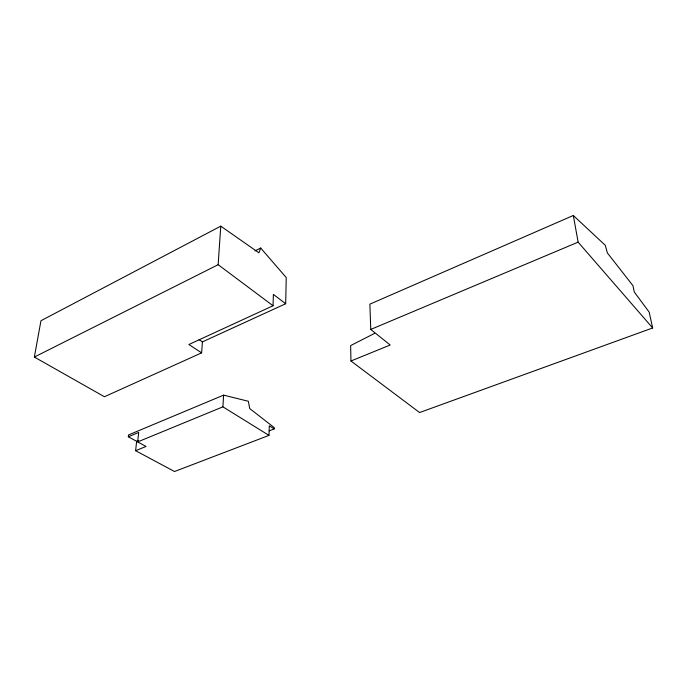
<?xml version="1.0" encoding="UTF-8"?>
<svg xmlns="http://www.w3.org/2000/svg" width="687" height="687" viewBox="0 0 687 687"><rect width="100%" height="100%" fill="white"/><g stroke="black" fill="none" stroke-linecap="round" stroke-linejoin="round"><path stroke-width="1.03" d="M199.067 339.644L202.433 341.886L285.68 303.74L286.239 277.565L260.691 248.033L254.946 250.901M269.201 430.843L274.19 428.92L274.225 427.606L249.716 408.567L248.342 401.26L223.593 395.137L128.538 434.931L128.323 436.769L136.644 441.294L138.534 440.513M202.433 341.886L201.617 352.86L188.891 344.513L273.048 305.749L273.383 294.414L285.68 303.74M136.644 441.294L135.614 450.689L174.515 471.514L268.995 435.386L269.278 425.837L274.19 428.92M268.995 435.386L222.906 406.841L223.593 395.137M273.048 305.749L218.148 264.701L220.767 226.16L258.922 252.825L260.691 248.033M135.614 450.689L146.03 446.464L137.666 441.913L138.705 432.432L128.323 436.769M201.617 352.86L104.433 396.743L34.35 357.051L40.962 320.726L220.767 226.16M374.621 333.367L350.628 345.595L350.954 361.001L419.585 412.543L652.65 327.965L649.189 312.156L634.299 292.018L632.959 285.68L607.394 252.962L605.281 245.302L573.319 215.486L369.881 304.143L370.757 329.434L390.199 345.011L350.954 361.001M34.35 357.051L218.148 264.701M370.757 329.434L578.128 242.133L652.65 327.965M137.666 441.913L222.906 406.841M573.319 215.486L578.128 242.133"/></g></svg>
